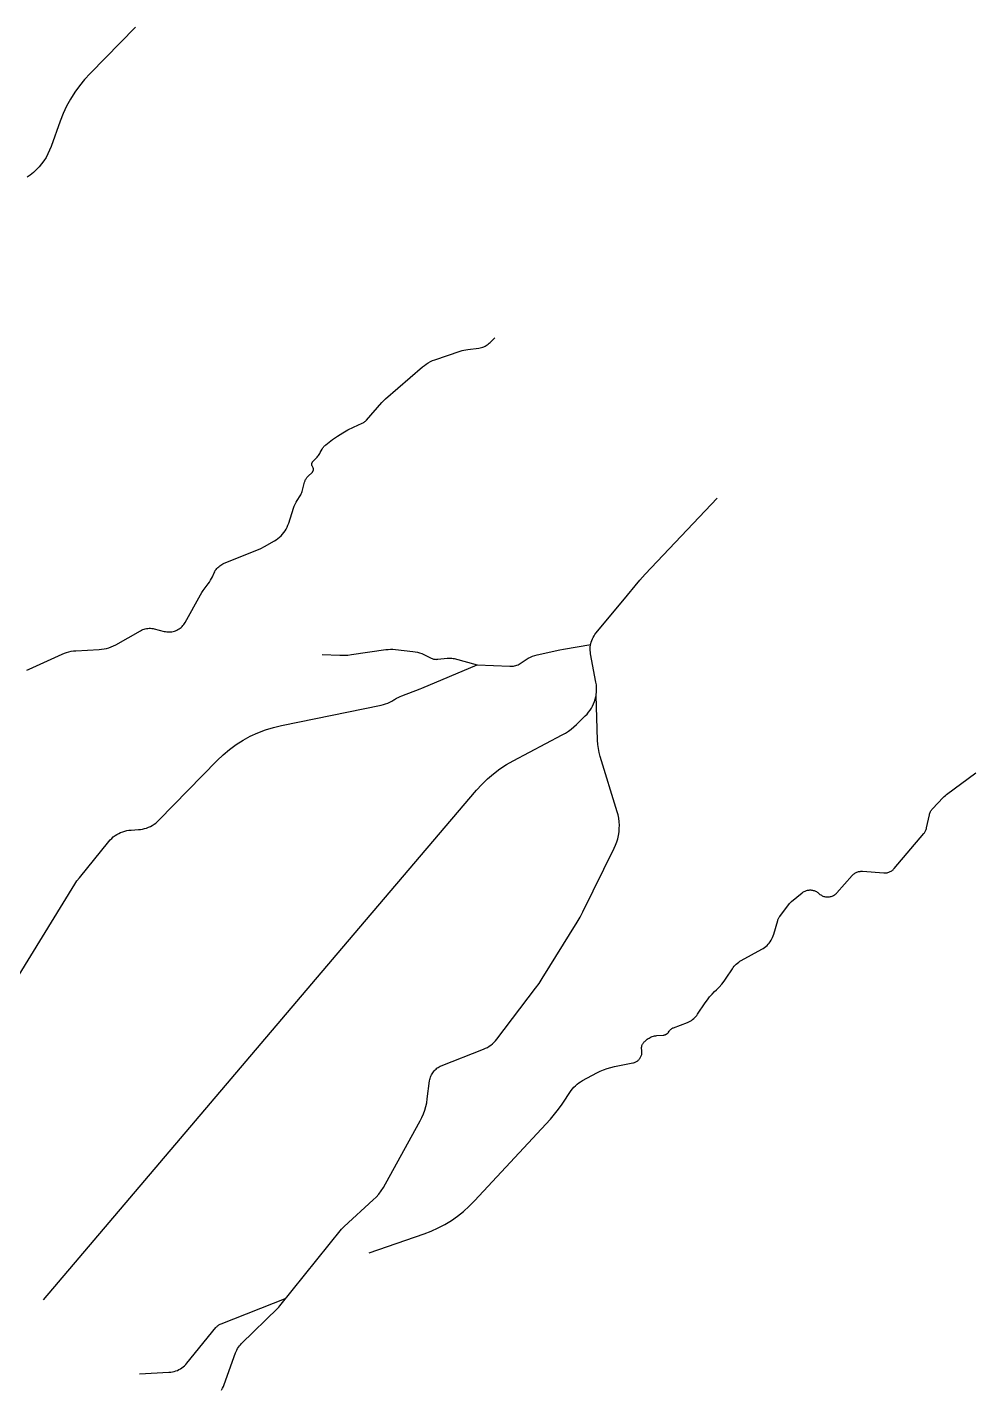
# Model space of a CAD drawing. Extents: x 473934 to 509948, y 2633682 to 2676856.
# Drawn here: x 502331 to 509948, y 2648192 to 2659124 of the extents above; entities that cross this region are included whole.
import ezdxf

# ---------------------------------------------------------------- set-up
doc = ezdxf.new("R2010")
doc.units = 0
for name, color, linetype in [('CH_HAW-CH1-FP', 1, 'CONTINUOUS'), ('CH_HAW-CH2-SS', 2, 'CONTINUOUS'), ('CH_HAW-CH4-SS', 4, 'CONTINUOUS'), ('CH_HAW-CH5-SS', 5, 'CONTINUOUS'), ('CH_HAW-CH6-SS', 6, 'CONTINUOUS'), ('CH_HAW-CH7-SS', 7, 'CONTINUOUS'), ('CH_SHA-CH1-FP', 3, 'CONTINUOUS'), ('CH_SHA-CH7-SM', 2, 'CONTINUOUS')]:
    doc.layers.add(name, color=color, linetype=linetype)

msp = doc.modelspace()

# ---------------------------------------------------------------- linework, layer by layer
at = {"layer": 'CH_HAW-CH1-FP'}
msp.add_lwpolyline([(502462.787, 2648907.038), (504903.534, 2651779.74), (505938.511, 2652997.884), (505981.166, 2653044.971), (506026.725, 2653089.254), (506075.005, 2653130.555), (506125.81, 2653168.707), (506178.935, 2653203.555), (506234.165, 2653234.959), (506627.596, 2653442.412), (506652.561, 2653456.505), (506676.677, 2653472.005), (506699.865, 2653488.862), (506722.049, 2653507.02), (506743.155, 2653526.42), (506812.972, 2653594.385), (506826.599, 2653608.549), (506839.27, 2653623.576), (506850.929, 2653639.4), (506861.528, 2653655.954), (506871.019, 2653673.166), (506879.363, 2653690.962), (506886.524, 2653709.267), (506892.47, 2653728.002), (506897.178, 2653747.085), (506899.045, 2653757.566), (506899.177, 2653758.306), (506900.625, 2653766.436), (506902.798, 2653785.972), (506903.687, 2653805.607), (506903.288, 2653825.259), (506901.603, 2653844.842), (506898.639, 2653864.273), (506855.825, 2654094.177), (506853.803, 2654107.52), (506852.686, 2654120.969), (506852.478, 2654134.463), (506853.181, 2654147.94), (506854.791, 2654161.339), (506857.301, 2654174.599), (506860.699, 2654187.66), (506864.971, 2654200.461), (506870.096, 2654212.946), (506876.051, 2654225.056), (506882.81, 2654236.737), (506890.341, 2654247.936), (506898.61, 2654258.601), (507113.483, 2654517.23), (507252.058, 2654684.025), (507294.221, 2654731.611), (507870.912, 2655342.219)], dxfattribs=at)
at = {"layer": 'CH_HAW-CH2-SS'}
msp.add_lwpolyline([(502096.994, 2651244.235), (502712.598, 2652242.876), (502712.598, 2652242.876), (502730.435, 2652269.821), (502749.975, 2652295.558), (502985.794, 2652586.162), (502985.794, 2652586.162), (502997.168, 2652599.227), (503009.42, 2652611.473), (503022.491, 2652622.841), (503036.318, 2652633.276), (503050.834, 2652642.729), (503065.969, 2652651.154), (503081.652, 2652658.511), (503097.807, 2652664.764), (503114.355, 2652669.883), (503131.219, 2652673.845), (503148.316, 2652676.628), (503165.566, 2652678.222), (503223.761, 2652681.568), (503223.761, 2652681.568), (503240.5, 2652683.097), (503257.099, 2652685.747), (503273.483, 2652689.507), (503289.576, 2652694.359), (503305.307, 2652700.281), (503320.605, 2652707.247), (503335.4, 2652715.226), (503349.625, 2652724.181), (503363.217, 2652734.071), (503376.113, 2652744.852), (503388.255, 2652756.476), (503857.278, 2653236.689), (503857.278, 2653236.689), (503905.014, 2653282.436), (503955.669, 2653324.929), (504009.022, 2653363.982), (504064.838, 2653399.423), (504122.875, 2653431.099), (504182.878, 2653458.87), (504244.584, 2653482.615), (504307.725, 2653502.231), (504372.025, 2653517.631), (505173.411, 2653681.765), (505173.411, 2653681.765), (505191.499, 2653686.058), (505209.287, 2653691.463), (505226.707, 2653697.959), (505243.69, 2653705.522), (505260.172, 2653714.122), (505276.09, 2653723.727), (505281.714, 2653727.363), (505281.714, 2653727.363), (505295.734, 2653735.892), (505310.199, 2653743.641), (505325.066, 2653750.589), (505340.291, 2653756.712), (505486.365, 2653810.875), (505486.365, 2653810.875), (505499.323, 2653816.025), (505945.619, 2654005.532), (505945.619, 2654005.532), (506206.269, 2653993.487), (506206.269, 2653993.487), (506216.076, 2653993.355), (506225.871, 2653993.864), (506235.611, 2653995.012), (506245.256, 2653996.794), (506254.763, 2653999.202), (506264.093, 2654002.227), (506273.205, 2654005.855), (506282.061, 2654010.071), (506290.622, 2654014.856), (506298.852, 2654020.191), (506306.716, 2654026.052), (506306.716, 2654026.052), (506322.076, 2654037.518), (506338.137, 2654047.979), (506354.833, 2654057.394), (506372.097, 2654065.723), (506389.857, 2654072.933), (506408.041, 2654078.993), (506426.575, 2654083.881), (506608.963, 2654125.791), (506608.963, 2654125.791), (506637.474, 2654131.476), (506856.027, 2654168.478)], dxfattribs=at)
at = {"layer": 'CH_HAW-CH4-SS'}
msp.add_lwpolyline([(503232.183, 2648310.987), (503469.774, 2648324.264), (503469.774, 2648324.264), (503483.573, 2648325.515), (503497.252, 2648327.719), (503510.746, 2648330.865), (503523.989, 2648334.938), (503536.919, 2648339.918), (503549.473, 2648345.781), (503561.591, 2648352.499), (503573.215, 2648360.04), (503584.289, 2648368.368), (503594.759, 2648377.443), (503604.576, 2648387.22), (503613.693, 2648397.654), (503846.732, 2648683.796), (503846.732, 2648683.796), (503850.936, 2648688.632), (503855.441, 2648693.19), (503860.228, 2648697.449), (503865.279, 2648701.393), (503870.572, 2648705.006), (503876.085, 2648708.272), (503881.796, 2648711.178), (503887.682, 2648713.713), (504409.56, 2648918.886)], dxfattribs=at)
at = {"layer": 'CH_HAW-CH5-SS'}
msp.add_lwpolyline([(503892.221, 2648182.11), (503900.167, 2648196.388), (503907.163, 2648211.153), (503913.18, 2648226.345), (504004.033, 2648479.607), (504004.033, 2648479.607), (504008.796, 2648491.643), (504014.327, 2648503.346), (504020.604, 2648514.666), (504027.599, 2648525.556), (504035.285, 2648535.972), (504043.628, 2648545.868), (504052.594, 2648555.204), (504343.584, 2648839.21), (504343.584, 2648839.21), (504351.901, 2648847.828), (504359.687, 2648856.929), (504855.881, 2649473.35), (504855.881, 2649473.35), (504862.377, 2649481.017), (504869.249, 2649488.348), (504876.482, 2649495.325), (505109.061, 2649708.669), (505109.061, 2649708.669), (505132.476, 2649731.606), (505154.338, 2649756.027), (505174.553, 2649781.829), (505193.035, 2649808.9), (505209.703, 2649837.123), (505486.86, 2650343.648), (505486.86, 2650343.648), (505500.892, 2650371.297), (505513.185, 2650399.763), (505523.689, 2650428.936), (505532.364, 2650458.703), (505539.178, 2650488.952), (505544.104, 2650519.564), (505562.873, 2650664.78), (505562.873, 2650664.78), (505564.485, 2650674.647), (505566.749, 2650684.385), (505569.658, 2650693.95), (505573.197, 2650703.3), (505577.351, 2650712.393), (505582.102, 2650721.19), (505587.428, 2650729.65), (505593.306, 2650737.737), (505599.709, 2650745.415), (505606.61, 2650752.649), (505613.977, 2650759.407), (505621.778, 2650765.659), (505629.978, 2650771.378), (505638.541, 2650776.538), (505647.428, 2650781.116), (505656.601, 2650785.092), (505995.922, 2650918.922), (505995.922, 2650918.922), (506011.545, 2650925.707), (506026.67, 2650933.541), (506041.226, 2650942.386), (506055.146, 2650952.202), (506068.365, 2650962.943), (506080.823, 2650974.559), (506092.46, 2650986.996), (506103.224, 2651000.197), (506413.015, 2651407.735), (506413.015, 2651407.735), (506441.139, 2651446.637), (506467.363, 2651486.843), (506746.824, 2651938.637), (506746.824, 2651938.637), (506770.803, 2651979.54), (506792.816, 2652021.533), (507044.97, 2652531.605), (507044.97, 2652531.605), (507056.291, 2652556.636), (507065.868, 2652582.385), (507073.655, 2652608.73), (507079.615, 2652635.548), (507083.72, 2652662.712), (507085.951, 2652690.094), (507086.297, 2652717.564), (507084.757, 2652744.993), (507081.338, 2652772.252), (507076.056, 2652799.212), (507068.935, 2652825.746), (506933.201, 2653270.007), (506933.201, 2653270.007), (506924.67, 2653301.589), (506918.224, 2653333.661), (506913.888, 2653366.087), (506911.682, 2653398.726), (506899.203, 2653757.544)], dxfattribs=at)
at = {"layer": 'CH_HAW-CH6-SS'}
msp.add_lwpolyline([(504699.179, 2654088.731), (504842.577, 2654082.451), (504842.577, 2654082.451), (504873.769, 2654082.058), (504904.924, 2654083.612), (504935.922, 2654087.105), (505210.72, 2654126.79), (505210.72, 2654126.79), (505229.839, 2654128.928), (505249.056, 2654129.836), (505268.292, 2654129.51), (505287.468, 2654127.952), (505427.616, 2654112.028), (505427.616, 2654112.028), (505445.957, 2654109.368), (505464.1, 2654105.581), (505481.973, 2654100.68), (505499.51, 2654094.685), (505516.643, 2654087.619), (505533.308, 2654079.508), (505569.912, 2654060.271), (505569.912, 2654060.271), (505575.923, 2654057.364), (505582.116, 2654054.864), (505588.461, 2654052.783), (505594.931, 2654051.131), (505601.497, 2654049.913), (505608.13, 2654049.137), (505614.799, 2654048.805), (505621.476, 2654048.919), (505628.131, 2654049.479), (505704.209, 2654058.441), (505704.209, 2654058.441), (505713.555, 2654059.246), (505722.932, 2654059.466), (505732.305, 2654059.1), (505741.637, 2654058.148), (505750.891, 2654056.615), (505760.031, 2654054.506), (505945.619, 2654005.532)], dxfattribs=at)
at = {"layer": 'CH_HAW-CH7-SS'}
msp.add_lwpolyline([(505077.422, 2649282.725), (505518.543, 2649435.957), (505518.543, 2649435.957), (505575.688, 2649457.788), (505631.391, 2649483.072), (505685.444, 2649511.715), (505737.644, 2649543.609), (505787.797, 2649578.635), (505835.714, 2649616.663), (505881.216, 2649657.549), (505924.133, 2649701.14), (506532.5, 2650358.107), (506532.5, 2650358.107), (506566.302, 2650396.537), (506598.094, 2650436.646), (506627.792, 2650478.329), (506700.516, 2650586.138), (506700.516, 2650586.138), (506710.67, 2650600.123), (506721.767, 2650613.374), (506733.753, 2650625.826), (506746.571, 2650637.42), (506760.159, 2650648.101), (506774.452, 2650657.818), (506789.383, 2650666.523), (506905.543, 2650728.977), (506905.543, 2650728.977), (506932.54, 2650742.459), (506960.302, 2650754.287), (506988.726, 2650764.419), (507017.71, 2650772.817), (507047.148, 2650779.452), (507194.851, 2650808.089), (507194.851, 2650808.089), (507200.822, 2650809.459), (507206.685, 2650811.232), (507212.414, 2650813.399), (507217.983, 2650815.952), (507223.364, 2650818.877), (507228.535, 2650822.161), (507233.47, 2650825.789), (507238.147, 2650829.745), (507242.544, 2650834.01), (507246.641, 2650838.564), (507250.418, 2650843.386), (507253.859, 2650848.454), (507256.947, 2650853.744), (507259.668, 2650859.232), (507262.009, 2650864.892), (507263.96, 2650870.699), (507265.512, 2650876.624), (507266.656, 2650882.642), (507267.389, 2650888.723), (507267.707, 2650894.84), (507267.607, 2650900.965), (507267.092, 2650907.069), (507266.162, 2650913.123), (507266.045, 2650913.743), (507266.045, 2650913.743), (507265.289, 2650918.694), (507264.878, 2650923.685), (507264.816, 2650928.693), (507265.101, 2650933.692), (507265.734, 2650938.66), (507266.71, 2650943.572), (507268.026, 2650948.404), (507269.674, 2650953.133), (507271.647, 2650957.736), (507273.935, 2650962.19), (507276.527, 2650966.475), (507279.411, 2650970.57), (507282.572, 2650974.453), (507285.996, 2650978.108), (507289.665, 2650981.516), (507301.699, 2650991.937), (507301.699, 2650991.937), (507309.071, 2650997.923), (507316.806, 2651003.43), (507324.875, 2651008.437), (507333.244, 2651012.923), (507341.88, 2651016.871), (507350.748, 2651020.264), (507359.814, 2651023.09), (507369.04, 2651025.336), (507378.39, 2651026.994), (507387.825, 2651028.057), (507443.935, 2651032.585), (507443.935, 2651032.585), (507447.219, 2651032.96), (507450.472, 2651033.551), (507453.679, 2651034.356), (507456.825, 2651035.371), (507459.898, 2651036.591), (507462.883, 2651038.012), (507465.768, 2651039.627), (507468.54, 2651041.429), (507471.186, 2651043.411), (507473.696, 2651045.563), (507476.058, 2651047.876), (507478.262, 2651050.34), (507480.298, 2651052.945), (507482.158, 2651055.678), (507486.706, 2651062.862), (507486.706, 2651062.862), (507489.222, 2651066.569), (507491.971, 2651070.107), (507494.939, 2651073.462), (507498.117, 2651076.62), (507501.49, 2651079.568), (507505.045, 2651082.295), (507508.766, 2651084.789), (507512.64, 2651087.04), (507516.65, 2651089.038), (507520.779, 2651090.775), (507633.996, 2651134.206), (507633.996, 2651134.206), (507644.785, 2651138.777), (507655.233, 2651144.08), (507665.292, 2651150.091), (507674.912, 2651156.78), (507684.048, 2651164.116), (507692.658, 2651172.064), (507700.7, 2651180.586), (507708.135, 2651189.642), (507714.929, 2651199.188), (507776.373, 2651292.147), (507776.373, 2651292.147), (507793.063, 2651315.871), (507811.1, 2651338.587), (507830.424, 2651360.219), (507850.97, 2651380.694), (507867.672, 2651396.399), (507867.672, 2651396.399), (507888.956, 2651417.656), (507908.924, 2651440.154), (507927.503, 2651463.812), (507944.625, 2651488.545), (507993.749, 2651564.273), (507993.749, 2651564.273), (508000.801, 2651574.441), (508008.468, 2651584.153), (508016.722, 2651593.373), (508025.529, 2651602.064), (508034.857, 2651610.195), (508044.671, 2651617.732), (508054.931, 2651624.649), (508065.6, 2651630.918), (508229.957, 2651720.772), (508229.957, 2651720.772), (508241.31, 2651727.474), (508252.196, 2651734.909), (508262.569, 2651743.044), (508272.384, 2651751.846), (508281.597, 2651761.275), (508290.169, 2651771.291), (508298.062, 2651781.849), (508305.243, 2651792.905), (508311.68, 2651804.409), (508317.345, 2651816.313), (508322.214, 2651828.564), (508326.265, 2651841.109), (508357.904, 2651951.401), (508357.904, 2651951.401), (508359.797, 2651957.302), (508362.051, 2651963.074), (508364.659, 2651968.696), (508367.61, 2651974.145), (508370.892, 2651979.401), (508374.494, 2651984.444), (508452.767, 2652087.141), (508452.767, 2652087.141), (508456.382, 2652091.611), (508460.247, 2652095.865), (508464.351, 2652099.891), (508468.678, 2652103.674), (508554.317, 2652174.295), (508554.317, 2652174.295), (508559.673, 2652178.415), (508565.295, 2652182.165), (508571.157, 2652185.526), (508577.232, 2652188.484), (508583.494, 2652191.024), (508589.913, 2652193.136), (508596.46, 2652194.81), (508603.105, 2652196.037), (508609.818, 2652196.813), (508616.567, 2652197.134), (508623.323, 2652196.999), (508630.055, 2652196.407), (508636.731, 2652195.362), (508643.321, 2652193.869), (508649.796, 2652191.934), (508656.125, 2652189.566), (508662.279, 2652186.776), (508668.231, 2652183.577), (508673.954, 2652179.983), (508679.42, 2652176.011), (508697.353, 2652162.031), (508697.353, 2652162.031), (508702.904, 2652158.002), (508708.718, 2652154.363), (508714.767, 2652151.131), (508721.024, 2652148.322), (508727.459, 2652145.948), (508734.041, 2652144.02), (508740.74, 2652142.548), (508747.524, 2652141.539), (508754.361, 2652140.998), (508761.219, 2652140.926), (508768.067, 2652141.325), (508774.87, 2652142.192), (508781.598, 2652143.523), (508788.219, 2652145.312), (508794.702, 2652147.551), (508801.017, 2652150.229), (508807.132, 2652153.334), (508813.021, 2652156.851), (508818.655, 2652160.762), (508824.007, 2652165.051), (508829.052, 2652169.697), (508833.768, 2652174.678), (508956.565, 2652313.631), (508956.565, 2652313.631), (508961.092, 2652318.425), (508965.925, 2652322.91), (508971.043, 2652327.067), (508976.423, 2652330.878), (508982.044, 2652334.326), (508987.879, 2652337.396), (508993.904, 2652340.075), (509000.092, 2652342.351), (509006.417, 2652344.214), (509012.851, 2652345.657), (509019.366, 2652346.672), (509025.934, 2652347.256), (509032.526, 2652347.405), (509039.113, 2652347.12), (509209.552, 2652334.102), (509209.552, 2652334.102), (509216.287, 2652333.815), (509223.026, 2652333.983), (509229.738, 2652334.605), (509236.393, 2652335.677), (509242.961, 2652337.195), (509249.412, 2652339.152), (509255.716, 2652341.54), (509261.845, 2652344.346), (509267.77, 2652347.56), (509273.466, 2652351.165), (509278.907, 2652355.145), (509284.066, 2652359.483), (509288.922, 2652364.159), (509293.451, 2652369.152), (509532.389, 2652651.043), (509532.389, 2652651.043), (509536.264, 2652655.913), (509539.827, 2652661.014), (509543.067, 2652666.328), (509545.97, 2652671.832), (509548.524, 2652677.507), (509550.721, 2652683.329), (509552.552, 2652689.277), (509554.008, 2652695.327), (509575.851, 2652800.282), (509575.851, 2652800.282), (509577.478, 2652806.943), (509579.557, 2652813.477), (509582.079, 2652819.853), (509585.032, 2652826.041), (509588.402, 2652832.013), (509592.173, 2652837.739), (509596.328, 2652843.194), (509600.847, 2652848.351), (509687.013, 2652940.134), (509687.013, 2652940.134), (509695.629, 2652948.769), (509704.756, 2652956.862), (509714.359, 2652964.384), (509948.444, 2653136.482)], dxfattribs=at)
at = {"layer": 'CH_SHA-CH1-FP'}
msp.add_lwpolyline([(503199.641, 2659123.939), (502836.677, 2658751.695), (502836.677, 2658751.695), (502792.037, 2658704.407), (502750.564, 2658654.318), (502712.435, 2658601.64), (502677.811, 2658546.594), (502646.837, 2658489.415), (502619.645, 2658430.343), (502596.35, 2658369.629), (502523.039, 2658165.582), (502523.039, 2658165.582), (502511.33, 2658135.987), (502497.761, 2658107.197), (502482.389, 2658079.329), (502465.274, 2658052.496), (502446.487, 2658026.805), (502426.104, 2658002.362), (502404.207, 2657979.265), (502380.885, 2657957.608), (502356.232, 2657937.479), (502330.348, 2657918.959)], dxfattribs=at)
at = {"layer": 'CH_SHA-CH7-SM'}
msp.add_lwpolyline([(502328.92, 2653961.65), (502347.155, 2653970.695), (502612.863, 2654091.425), (502612.863, 2654091.425), (502630.186, 2654098.651), (502647.927, 2654104.78), (502666.017, 2654109.787), (502684.385, 2654113.653), (502702.958, 2654116.363), (502721.664, 2654117.906), (502909.244, 2654127.485), (502909.244, 2654127.485), (502929.042, 2654129.155), (502948.685, 2654132.131), (502968.088, 2654136.401), (502987.167, 2654141.946), (503005.836, 2654148.742), (503024.014, 2654156.758), (503041.623, 2654165.961), (503241.004, 2654278.716), (503241.004, 2654278.716), (503250.257, 2654283.532), (503259.821, 2654287.693), (503269.652, 2654291.18), (503279.701, 2654293.974), (503289.921, 2654296.064), (503300.26, 2654297.438), (503310.67, 2654298.091), (503321.101, 2654298.018), (503331.501, 2654297.221), (503341.82, 2654295.703), (503352.01, 2654293.472), (503430.834, 2654273.312), (503430.834, 2654273.312), (503440.971, 2654271.09), (503451.238, 2654269.575), (503461.584, 2654268.772), (503471.961, 2654268.687), (503482.319, 2654269.32), (503492.609, 2654270.667), (503502.781, 2654272.723), (503512.786, 2654275.477), (503522.577, 2654278.916), (503532.107, 2654283.024), (503541.33, 2654287.781), (503550.202, 2654293.164), (503558.681, 2654299.148), (503566.725, 2654305.704), (503574.297, 2654312.8), (503581.36, 2654320.403), (503587.881, 2654328.476), (503593.828, 2654336.981), (503599.173, 2654345.876), (503722.081, 2654567.459), (503722.081, 2654567.459), (503732.563, 2654584.929), (503744.205, 2654601.647), (503785.048, 2654656.243), (503785.048, 2654656.243), (503794.388, 2654669.457), (503803.003, 2654683.156), (503810.866, 2654697.299), (503817.955, 2654711.845), (503831.973, 2654742.698), (503831.973, 2654742.698), (503836.605, 2654752.018), (503841.872, 2654760.995), (503847.749, 2654769.586), (503854.207, 2654777.748), (503861.216, 2654785.442), (503868.742, 2654792.632), (503876.748, 2654799.283), (503885.196, 2654805.363), (503894.045, 2654810.842), (503903.253, 2654815.694), (503912.775, 2654819.896), (504176.04, 2654925.319), (504176.04, 2654925.319), (504206.797, 2654938.852), (504236.576, 2654954.42), (504315.891, 2654999.342), (504315.891, 2654999.342), (504330.358, 2655008.196), (504344.191, 2655018.012), (504357.326, 2655028.743), (504369.704, 2655040.34), (504381.267, 2655052.749), (504391.962, 2655065.914), (504401.74, 2655079.774), (504410.555, 2655094.265), (504418.368, 2655109.32), (504425.141, 2655124.871), (504430.845, 2655140.845), (504470.09, 2655263.779), (504470.09, 2655263.779), (504475.776, 2655279.707), (504482.525, 2655295.215), (504490.308, 2655310.231), (504499.088, 2655324.686), (504522.494, 2655360.436), (504522.494, 2655360.436), (504527.757, 2655369.102), (504532.424, 2655378.103), (504536.471, 2655387.4), (504539.882, 2655396.948), (504542.639, 2655406.705), (504558.25, 2655470.048), (504558.25, 2655470.048), (504559.923, 2655476.028), (504561.963, 2655481.893), (504564.363, 2655487.62), (504567.115, 2655493.188), (504570.206, 2655498.573), (504573.626, 2655503.756), (504577.361, 2655508.717), (504581.397, 2655513.437), (504585.718, 2655517.897), (504621.191, 2655552.308), (504621.191, 2655552.308), (504622.583, 2655553.751), (504623.875, 2655555.284), (504625.062, 2655556.9), (504626.138, 2655558.592), (504627.099, 2655560.351), (504627.94, 2655562.171), (504628.658, 2655564.043), (504629.249, 2655565.959), (504629.711, 2655567.91), (504630.042, 2655569.888), (504630.239, 2655571.883), (504630.303, 2655573.887), (504630.233, 2655575.891), (504630.029, 2655577.885), (504629.693, 2655579.862), (504629.225, 2655581.812), (504628.628, 2655583.726), (504627.905, 2655585.596), (504627.058, 2655587.413), (504619.612, 2655602.092), (504619.612, 2655602.092), (504618.743, 2655603.961), (504618.004, 2655605.885), (504617.4, 2655607.856), (504616.932, 2655609.864), (504616.603, 2655611.899), (504616.415, 2655613.951), (504616.368, 2655616.012), (504616.463, 2655618.071), (504616.699, 2655620.119), (504617.075, 2655622.146), (504617.589, 2655624.142), (504618.24, 2655626.098), (504619.023, 2655628.005), (504619.935, 2655629.854), (504620.971, 2655631.635), (504622.128, 2655633.342), (504623.399, 2655634.964), (504624.779, 2655636.496), (504659.464, 2655672.438), (504659.464, 2655672.438), (504665.4, 2655678.961), (504670.941, 2655685.822), (504676.07, 2655692.997), (504680.768, 2655700.461), (504685.02, 2655708.189), (504699.619, 2655736.676), (504699.619, 2655736.676), (504702.753, 2655742.333), (504706.246, 2655747.776), (504710.084, 2655752.982), (504714.251, 2655757.928), (504718.728, 2655762.595), (504723.498, 2655766.963), (504728.54, 2655771.014), (504783.935, 2655812.638), (504783.935, 2655812.638), (504823.526, 2655840.749), (504864.574, 2655866.683), (504906.962, 2655890.366), (504950.565, 2655911.729), (505022.295, 2655944.503), (505022.295, 2655944.503), (505027.727, 2655947.186), (505032.987, 2655950.194), (505038.055, 2655953.515), (505042.912, 2655957.137), (505047.541, 2655961.046), (505051.925, 2655965.228), (505056.048, 2655969.668), (505178.501, 2656109.843), (505178.501, 2656109.843), (505192.791, 2656125.094), (505208.108, 2656139.313), (505505.423, 2656396.632), (505505.423, 2656396.632), (505520.314, 2656408.71), (505535.946, 2656419.811), (505552.255, 2656429.892), (505569.175, 2656438.91), (505586.636, 2656446.829), (505604.567, 2656453.616), (505807.899, 2656523.236), (505807.899, 2656523.236), (505823.053, 2656527.981), (505838.437, 2656531.917), (505854.007, 2656535.033), (505869.721, 2656537.322), (505958.451, 2656547.853), (505958.451, 2656547.853), (505968.69, 2656549.428), (505978.796, 2656551.707), (505988.721, 2656554.678), (505998.417, 2656558.326), (506007.838, 2656562.635), (506016.939, 2656567.584), (506025.676, 2656573.15), (506034.009, 2656579.305), (506041.897, 2656586.021), (506049.303, 2656593.265), (506085.088, 2656630.774)], dxfattribs=at)

doc.saveas('drawing.dxf')
